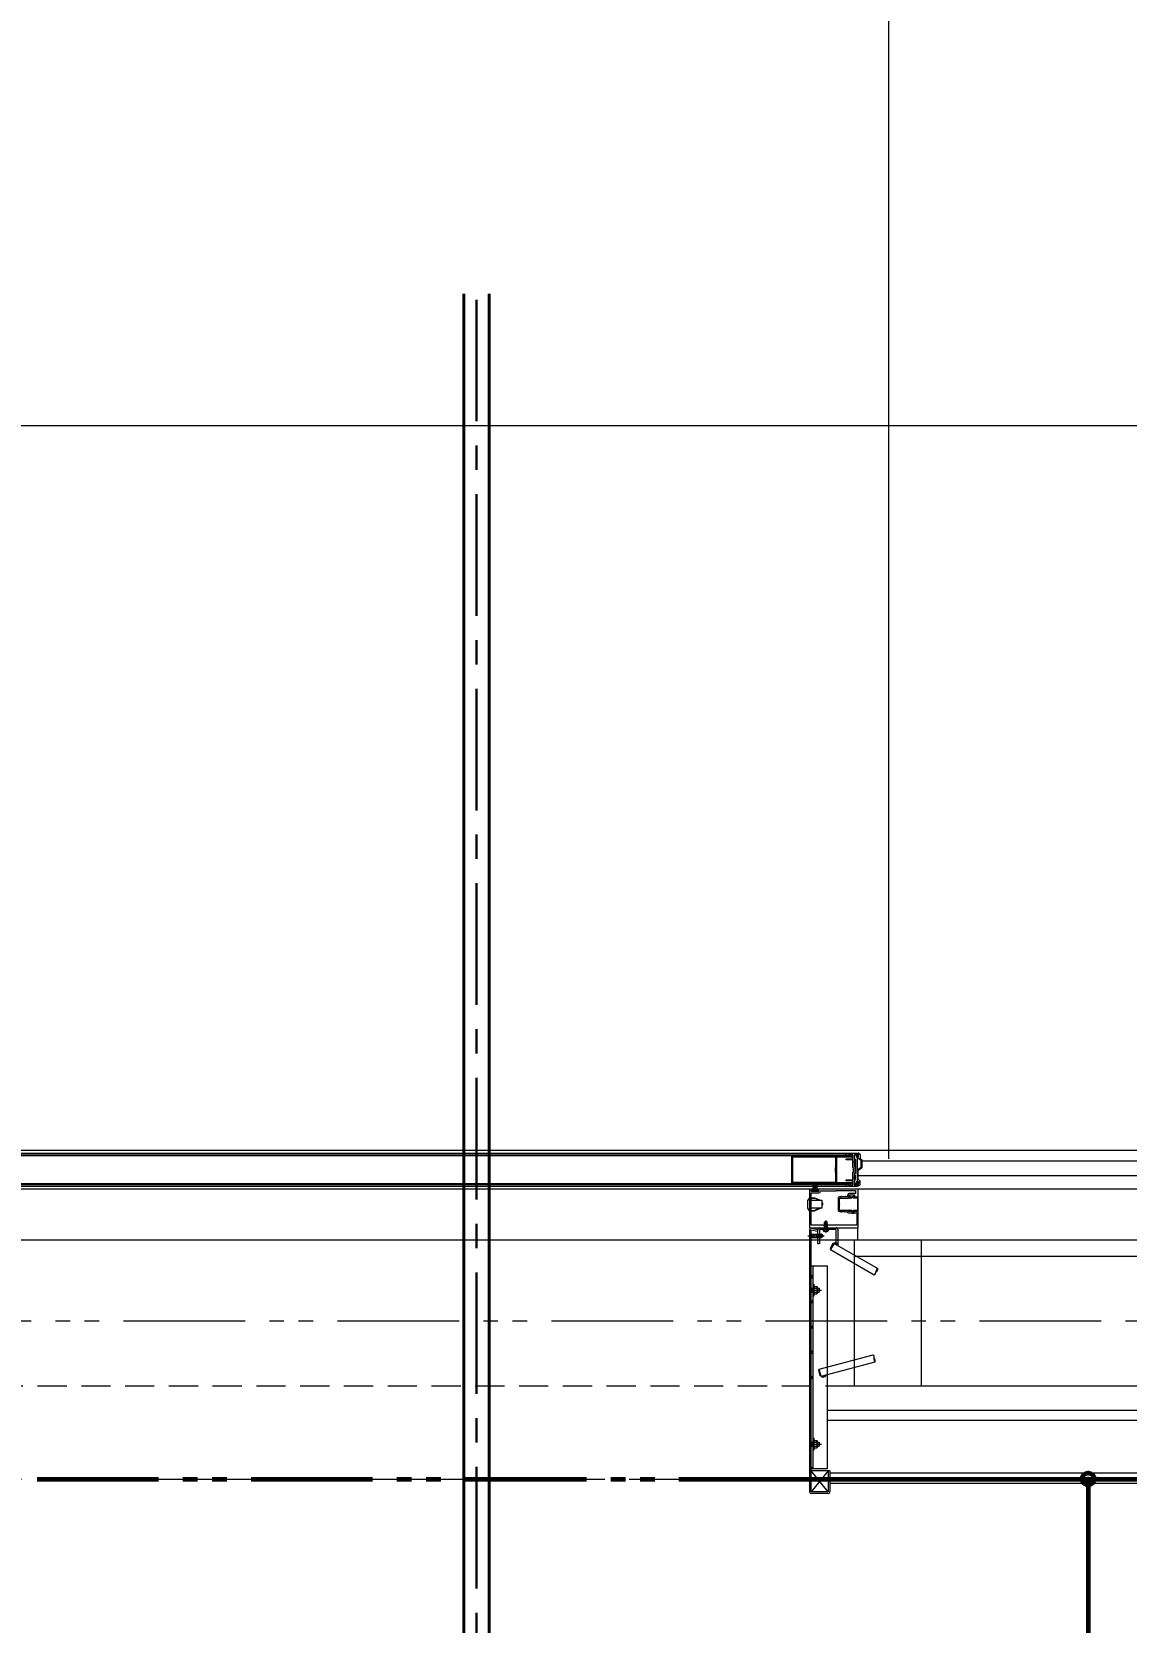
# Model space of a CAD drawing. Units: millimetres at full size, sheet at 1:30. Extents: x -16828 to 149130, y 47892 to 100313.
# Drawn here: x -2022 to -672, y 63374 to 65336 of the extents above; entities that cross this region are included whole.
import ezdxf
from ezdxf.enums import TextEntityAlignment as Align

# ---------------------------------------------------------------- set-up
doc = ezdxf.new("R2010")
doc.units = ezdxf.units.MM
doc.header["$LTSCALE"] = 30
doc.header["$PDMODE"] = 32
doc.header["$PDSIZE"] = 15
for name, pattern in [('CHAIN1', [8, 5, -1, 1, -1]), ('CHAIN2', [12, 9, -1, 1, -1]), ('DASHED1', [1.8, 1.2, -0.6]), ('DASHED3', [4, 3, -1]), ('DOUBLE_CHAIN1', [8.8, 5, -1, 0.6, -0.6, 0.6, -1])]:
    doc.linetypes.add(name, pattern=pattern)
for name, color, linetype, lineweight in [('0-0', 7, 'CHAIN2', 15), ('0-1', 7, 'Continuous', 15), ('2-0_通芯', 7, 'DOUBLE_CHAIN1', 15), ('2-1_躯体', 7, 'Continuous', 15), ('2-3_間仕切り', 7, 'Continuous', 15), ('2-A_建具', 7, 'Continuous', 15), ('4-3_AIHO15-壁開口寸法・コメント', 7, 'Continuous', 15), ('9-A_配管－給水３：ＶＬＰ(ＶＤ)', 5, 'Continuous', 40), ('9-E_配管－給湯１：ＣＵＰ(Ｍ)', 1, 'Continuous', 60)]:
    doc.layers.add(name, color=color, linetype=linetype, lineweight=lineweight)
doc.styles.add('ＭＳ ゴシック', font='')
doc.styles.get('ＭＳ ゴシック').set_extended_font_data('MS Gothic')

# ---------------------------------------------------------------- blocks, each defined once
blk = doc.blocks.new('グループ部品-16')
at = {"layer": '4-3_AIHO15-壁開口寸法・コメント'}
for p, q in [((-2530.66, 65460.85), (-2499.41, 65460.85)), ((-2483.79, 65460.85), (-2452.54, 65460.85))]:
    blk.add_line(p, q, dxfattribs=at)
blk.add_arc((-2515.04, 65460.85), 15.62, 0, 180, dxfattribs=at)
blk = doc.blocks.new('グループ部品-17')
at = {"layer": '4-3_AIHO15-壁開口寸法・コメント'}
for p, q in [((-996.29, 65460.85), (-1027.54, 65460.85)), ((-949.42, 65460.85), (-980.67, 65460.85))]:
    blk.add_line(p, q, dxfattribs=at)
blk.add_arc((-965.04, 65460.85), 15.62, 180, 0, dxfattribs=at)
blk = doc.blocks.new('グループ部品-18')
at = {"layer": '4-3_AIHO15-壁開口寸法・コメント'}
for p, q in [((-2515.04, 63945.86), (-2515.04, 65660.85)), ((-965.04, 63945.86), (-965.04, 65660.85)), ((-2452.54, 65460.85), (-1027.54, 65460.85))]:
    blk.add_line(p, q, dxfattribs=at)
for name in ['グループ部品-16', 'グループ部品-17']:
    blk.add_blockref(name, (0, 0), dxfattribs=at)
at = {"layer": '4-3_AIHO15-壁開口寸法・コメント', "style": 'ＭＳ ゴシック', "width": 1.15}
blk.add_text('機器搬入口W1550×H=2200', height=84.92, dxfattribs=at).set_placement((-2492.94, 65538.48), align=Align.BOTTOM_LEFT)

msp = doc.modelspace()

# ---------------------------------------------------------------- linework, layer by layer
at = {"layer": '0-0'}
msp.add_line((-9565.04, 63550.86), (35684.96, 63550.86), dxfattribs=at)
at = {"layer": '0-1'}
for p, q in [((-4625.04, 64850.86), (634.96, 64850.86)), ((-6110.04, 63845.86), (25484.96, 63845.86)), ((-925.04, 63845.86), (-925.04, 63665.86)), ((-925.04, 63665.86), (-90.04, 63665.86))]:
    msp.add_line(p, q, dxfattribs=at)
at = {"layer": '0-1', "linetype": 'DASHED3'}
msp.add_line((-925.04, 63825.86), (25384.96, 63825.86), dxfattribs=at)
at = {"layer": '0-1', "linetype": 'DASHED1'}
msp.add_line((-2555.04, 63665.86), (-925.04, 63665.86), dxfattribs=at)
at = {"layer": '2-0_通芯'}
msp.add_line((-9565.04, 63745.86), (35684.96, 63745.86), dxfattribs=at)
at = {"layer": '2-0_通芯', "color": 1, "lineweight": 60}
msp.add_line((-10727.74, 63550.86), (35684.96, 63550.86), dxfattribs=at)
at = {"layer": '2-1_躯体'}
for p, q in [((-1007.61, 63845.86), (-1007.61, 63665.86)), ((-1007.61, 63845.86), (1869.96, 63845.86)), ((-1007.61, 63665.86), (-90.04, 63665.86))]:
    msp.add_line(p, q, dxfattribs=at)
at = {"layer": '2-1_躯体', "linetype": 'DASHED3'}
msp.add_line((-1007.61, 63825.86), (1869.96, 63825.86), dxfattribs=at)
at = {"layer": '2-3_間仕切り'}
for p, q in [((-1040.61, 63635.86), (-120.04, 63635.86)), ((-1037.61, 63558.36), (-167.54, 63558.36)), ((-1037.61, 63545.86), (-180.04, 63545.86))]:
    msp.add_line(p, q, dxfattribs=at)
msp.add_lwpolyline([(-1040.61, 63623.36), (-122.54, 63623.36), (-122.54, 63239.36)], dxfattribs=at)
at = {"layer": '2-A_建具'}
for p, q in [((402.39, 63956.36), (-2497.61, 63956.36)), ((-1003.41, 63952.36), (-2491.81, 63952.36)), ((-1750.11, 63950.41), (-2483.81, 63950.41)), ((-1750.11, 63949.41), (-2483.81, 63949.41)), ((-1011.41, 63950.41), (-1750.11, 63950.42)), ((-1011.41, 63949.41), (-1750.11, 63949.42)), ((-1084.41, 63915.71), (-1084.41, 63949.01)), ((-1084.11, 63949.31), (-1009.71, 63949.31)), ((-1083.31, 63916.81), (-1083.31, 63947.91)), ((-1083.01, 63948.21), (-1030.81, 63948.21)), ((-1009.71, 63947.81), (-1028.91, 63947.81)), ((-1011.41, 63949.41), (-1011.41, 63950.41)), ((-1007.21, 63945.99), (-1007.21, 63949.99)), ((-1005.41, 63950.49), (-1006.71, 63950.49)), ((-1004.91, 63948.09), (-1004.91, 63949.99)), ((-1004.61, 63947.79), (-1002.31, 63947.79)), ((-1004.11, 63947.79), (-1004.11, 63917.79)), ((-1002.31, 63947.79), (-1002.61, 63952.47)), ((-1002.31, 63952.79), (-1002.11, 63952.79)), ((-1000.11, 63950.79), (-1000.11, 63946.09)), ((-1031.01, 63935.06), (-1031.01, 63929.66)), ((-1030.51, 63929.16), (-1030.51, 63916.81)), ((-1029.41, 63931.9), (-1029.41, 63917.41)), ((-1006.61, 63945.49), (-1006.71, 63945.49)), ((-1006.71, 63927.79), (-1006.61, 63927.79)), ((-1006.11, 63944.99), (-1006.11, 63928.29)), ((-1003.15, 63946.29), (-1004.11, 63946.29)), ((-999.16, 63935.39), (-1004.11, 63932.02)), ((-1002.91, 63930.33), (-1002.91, 63921.55)), ((-999.16, 63943.99), (-1002.03, 63945.94)), ((-998.48, 63934.4), (-1002.03, 63931.99)), ((-998.48, 63944.99), (-1000.11, 63946.09)), ((-998.81, 63936.05), (-998.81, 63943.33)), ((-997.61, 63936.05), (-997.61, 63943.33)), ((402.39, 63942.86), (-997.61, 63942.86)), ((402.39, 63908.36), (-2497.61, 63908.36)), ((-2491.81, 63912.36), (-1003.41, 63912.36)), ((-2483.81, 63915.31), (-1750.11, 63915.31)), ((-2483.81, 63914.31), (-1750.11, 63914.31)), ((-1750.11, 63915.32), (-1011.41, 63915.31)), ((-1750.11, 63914.32), (-1011.41, 63914.31)), ((-1009.71, 63915.41), (-1084.11, 63915.41)), ((-1030.81, 63916.51), (-1083.01, 63916.51)), ((-1058.36, 63907.33), (-1058.36, 63913.13)), ((-1057.86, 63907.33), (-1057.86, 63913.13)), ((-1057.36, 63907.33), (-1057.36, 63913.13)), ((-1056.86, 63907.33), (-1056.86, 63913.13)), ((-1056.36, 63907.33), (-1056.36, 63913.13)), ((-1055.86, 63907.33), (-1055.86, 63913.13)), ((-1055.36, 63907.33), (-1055.36, 63913.13)), ((-1054.86, 63907.33), (-1054.86, 63913.13)), ((-1054.36, 63907.33), (-1054.36, 63913.13)), ((-1053.86, 63907.33), (-1053.86, 63913.13)), ((-1053.36, 63907.33), (-1053.36, 63913.13)), ((-1028.91, 63916.91), (-1009.71, 63916.91)), ((-1007.73, 63922.09), (-1007.61, 63921.9)), ((-1007.21, 63927.29), (-1007.21, 63926.29)), ((-1007.21, 63919.59), (-1007.21, 63915.59)), ((-1006.61, 63925.79), (-1006.71, 63925.79)), ((-1006.61, 63920.09), (-1006.71, 63920.09)), ((-1005.41, 63915.09), (-1006.71, 63915.09)), ((-1006.11, 63920.59), (-1006.11, 63925.29)), ((-1004.91, 63917.49), (-1004.91, 63915.59)), ((402.39, 63924.86), (-1002.91, 63924.86)), ((-1002.61, 63899.06), (-1002.61, 63908.36)), ((-1002.31, 63912.79), (-1002.11, 63912.79)), ((-1001.12, 63919.37), (-1001.9, 63919.82)), ((-1000.11, 63914.79), (-1000.11, 63917.63)), ((-1062.61, 63897.86), (-1064.61, 63894.86)), ((-1064.61, 63884.86), (-1064.61, 63894.86)), ((-1062.61, 63894.86), (-1047.61, 63894.86)), ((-1060.61, 63897.86), (-1060.61, 63897.36)), ((-1060.61, 63897.86), (-1056.61, 63897.86)), ((-1060.61, 63897.36), (-1056.7, 63897.36)), ((-1050.83, 63895.01), (-1056.7, 63897.36)), ((-1056.61, 63897.86), (-1049.11, 63894.86)), ((-1045.94, 63890.69), (-1047.61, 63890.69)), ((-1045.94, 63889.03), (-1047.61, 63889.03)), ((-1027.41, 63897.36), (-1027.41, 63882.36)), ((-1024.31, 63898.86), (-1025.91, 63898.86)), ((-1023.31, 63899.26), (-1023.91, 63899.26)), ((-1018.81, 63898.86), (-1022.91, 63898.86)), ((-1017.81, 63899.26), (-1018.41, 63899.26)), ((-1013.24, 63897.87), (-1010.51, 63897.87)), ((-1010.01, 63898), (-1009.17, 63898.49)), ((-1002.81, 63898.92), (-1003.61, 63898.92)), ((-1002.61, 63881.22), (-1002.61, 63898.72)), ((-1062.61, 63881.86), (-1064.61, 63884.86)), ((-1060.61, 63882.36), (-1056.7, 63882.36)), ((-1060.61, 63881.86), (-1060.61, 63882.36)), ((-1060.61, 63881.86), (-1056.61, 63881.86)), ((-1050.83, 63884.71), (-1056.7, 63882.36)), ((-1056.61, 63881.86), (-1049.11, 63884.86)), ((-1044.26, 63867.85), (-1042.76, 63868.86)), ((-1042.76, 63868.86), (-1042.46, 63868.86)), ((-1042.76, 63868.5), (-1042.76, 63868.86)), ((-1042.61, 63863.22), (-1042.61, 63869.79)), ((-1042.61, 63867.35), (-1042.46, 63868.86)), ((-1040.96, 63867.85), (-1042.46, 63868.86)), ((-1025.91, 63880.86), (-1024.31, 63880.86)), ((-1023.91, 63880.46), (-1023.31, 63880.46)), ((-1022.91, 63880.86), (-1018.81, 63880.86)), ((-1018.41, 63880.46), (-1017.81, 63880.46)), ((-1017.41, 63880.86), (-1016.11, 63880.86)), ((-1010.51, 63882.07), (-1013.24, 63882.07)), ((-1009.17, 63881.45), (-1010.01, 63881.94)), ((-1002.81, 63880.86), (-1008.61, 63880.86)), ((-1003.61, 63881.02), (-1002.81, 63881.02)), ((-1064.7, 63850.86), (-1057.7, 63850.86)), ((-1062.61, 63858.4), (-1062.61, 63534.86)), ((-1062.61, 63854.36), (-1061.11, 63852.86)), ((-1061.11, 63852.21), (-1046.7, 63852.21)), ((-1061.11, 63849.52), (-1046.7, 63849.52)), ((-1060.61, 63858.4), (-1053.02, 63856.8)), ((-1060.61, 63534.86), (-1060.61, 63858.4)), ((-1060.2, 63860.35), (-1052.61, 63858.76)), ((-1056.75, 63850.86), (-1055.69, 63850.86)), ((-1054.31, 63850.86), (-1044.74, 63850.86)), ((-1052.61, 63858.76), (-1053.02, 63856.8)), ((-1050.31, 63860.86), (-1029.91, 63860.86)), ((-1046.61, 63852.16), (-1048.01, 63852.86)), ((-1046.61, 63849.56), (-1048.01, 63848.86)), ((-1046.61, 63852.16), (-1046.61, 63849.56)), ((-1046.11, 63858.86), (-1046.01, 63857.74)), ((-1046.11, 63858.86), (-1039.11, 63858.86)), ((-1043.96, 63864.66), (-1044.59, 63864.55)), ((-1040.63, 63864.55), (-1044.59, 63863.85)), ((-1044.59, 63864.37), (-1044.59, 63864.55)), ((-1044.59, 63864.37), (-1043.96, 63864.48)), ((-1044.59, 63864.37), (-1044.21, 63864.15)), ((-1044.59, 63863.67), (-1040.63, 63864.37)), ((-1044.59, 63863.85), (-1044.21, 63864.07)), ((-1040.63, 63863.85), (-1044.59, 63863.15)), ((-1044.59, 63863.67), (-1044.59, 63863.85)), ((-1044.59, 63863.67), (-1044.21, 63863.45)), ((-1044.59, 63862.97), (-1040.63, 63863.67)), ((-1044.59, 63863.15), (-1044.21, 63863.37)), ((-1040.63, 63863.15), (-1044.59, 63862.45)), ((-1044.59, 63862.97), (-1044.59, 63863.15)), ((-1044.59, 63862.97), (-1044.21, 63862.75)), ((-1044.59, 63862.27), (-1040.63, 63862.97)), ((-1044.59, 63862.45), (-1044.21, 63862.67)), ((-1040.63, 63862.45), (-1044.59, 63861.75)), ((-1044.59, 63862.27), (-1044.59, 63862.45)), ((-1044.59, 63862.27), (-1044.21, 63862.05)), ((-1044.59, 63861.57), (-1040.63, 63862.27)), ((-1044.59, 63861.75), (-1044.21, 63861.97)), ((-1044.59, 63861.57), (-1044.59, 63861.75)), ((-1044.59, 63861.57), (-1044.21, 63861.35)), ((-1040.63, 63861.05), (-1044.59, 63860.35)), ((-1044.59, 63860.87), (-1044.21, 63860.65)), ((-1044.59, 63860.35), (-1044.21, 63860.57)), ((-1044.59, 63860.17), (-1044.59, 63860.35)), ((-1040.63, 63860.35), (-1044.59, 63859.65)), ((-1044.59, 63860.17), (-1044.21, 63859.95)), ((-1044.59, 63859.65), (-1044.21, 63859.87)), ((-1044.59, 63859.56), (-1044.59, 63859.65)), ((-1044.59, 63859.56), (-1040.63, 63859.56)), ((-1044.34, 63859.36), (-1044.34, 63859.56)), ((-1044.26, 63865.56), (-1043.96, 63865.56)), ((-1044.21, 63865.56), (-1044.21, 63864.77)), ((-1041.01, 63864.85), (-1044.21, 63864.15)), ((-1044.21, 63864.07), (-1041.01, 63864.77)), ((-1041.01, 63864.15), (-1044.21, 63863.45)), ((-1044.21, 63864.15), (-1044.21, 63864.07)), ((-1044.21, 63863.37), (-1041.01, 63864.07)), ((-1041.01, 63863.45), (-1044.21, 63862.75)), ((-1044.21, 63863.45), (-1044.21, 63863.37)), ((-1044.21, 63862.67), (-1041.01, 63863.37)), ((-1041.01, 63862.75), (-1044.21, 63862.05)), ((-1044.21, 63862.75), (-1044.21, 63862.67)), ((-1044.21, 63861.97), (-1041.01, 63862.67)), ((-1041.01, 63862.05), (-1044.21, 63861.35)), ((-1044.21, 63862.05), (-1044.21, 63861.97)), ((-1044.21, 63861.35), (-1044.21, 63861.27)), ((-1044.21, 63860.57), (-1041.01, 63861.27)), ((-1041.01, 63860.65), (-1044.21, 63859.95)), ((-1044.21, 63860.65), (-1044.21, 63860.57)), ((-1044.21, 63859.87), (-1041.01, 63860.57)), ((-1044.21, 63859.95), (-1044.21, 63859.87)), ((-1043.96, 63867.66), (-1042.76, 63868.5)), ((-1042.61, 63867.35), (-1043.47, 63864.45)), ((-1043.43, 63864.58), (-1040.63, 63865.07)), ((-1040.63, 63865.25), (-1043.38, 63864.76)), ((-1043.32, 63864.96), (-1041.01, 63865.47)), ((-1043.14, 63865.56), (-1040.96, 63865.56)), ((-1042.61, 63862.22), (-1042.61, 63861.02)), ((-1042.61, 63860.02), (-1042.61, 63855.11)), ((-1042.41, 63859.56), (-1041.01, 63859.87)), ((-1041.91, 63866.96), (-1040.96, 63867.77)), ((-1041.01, 63865.55), (-1041.01, 63865.47)), ((-1040.63, 63865.25), (-1041.01, 63865.47)), ((-1040.63, 63865.07), (-1041.01, 63864.85)), ((-1041.01, 63864.85), (-1041.01, 63864.77)), ((-1040.63, 63864.55), (-1041.01, 63864.77)), ((-1040.63, 63864.37), (-1041.01, 63864.15)), ((-1041.01, 63864.15), (-1041.01, 63864.07)), ((-1040.63, 63863.85), (-1041.01, 63864.07)), ((-1040.63, 63863.67), (-1041.01, 63863.45)), ((-1041.01, 63863.45), (-1041.01, 63863.37)), ((-1040.63, 63863.15), (-1041.01, 63863.37)), ((-1040.63, 63862.97), (-1041.01, 63862.75)), ((-1041.01, 63862.75), (-1041.01, 63862.67)), ((-1040.63, 63862.45), (-1041.01, 63862.67)), ((-1040.63, 63862.27), (-1041.01, 63862.05)), ((-1041.01, 63862.05), (-1041.01, 63861.97)), ((-1040.63, 63861.75), (-1041.01, 63861.97)), ((-1041.01, 63861.35), (-1041.01, 63861.27)), ((-1040.63, 63861.05), (-1041.01, 63861.27)), ((-1041.01, 63860.65), (-1041.01, 63860.57)), ((-1040.63, 63860.35), (-1041.01, 63860.57)), ((-1041.01, 63859.95), (-1041.01, 63859.87)), ((-1040.63, 63859.65), (-1041.01, 63859.87)), ((-1040.96, 63865.56), (-1040.96, 63867.85)), ((-1040.88, 63859.36), (-1040.88, 63859.56)), ((-1040.63, 63865.07), (-1040.63, 63865.25)), ((-1040.63, 63864.37), (-1040.63, 63864.55)), ((-1040.63, 63863.67), (-1040.63, 63863.85)), ((-1040.63, 63862.97), (-1040.63, 63863.15)), ((-1040.63, 63862.27), (-1040.63, 63862.45)), ((-1040.63, 63860.87), (-1040.63, 63861.05)), ((-1039.11, 63858.86), (-1039.21, 63857.74)), ((-1061.11, 63848.86), (-1048.01, 63848.86)), ((-1032.46, 63841.65), (-1036.96, 63833.86)), ((-1036.96, 63833.86), (-983, 63802.7)), ((-1032.46, 63841.65), (-1033.83, 63841.28)), ((-1032.46, 63841.65), (-978.5, 63810.5)), ((-1060.61, 63813.86), (-1040.61, 63813.86)), ((-1058.31, 63563.86), (-1058.31, 63813.86)), ((-1040.61, 63563.86), (-1040.61, 63813.86)), ((-1058.31, 63802.84), (-1060.61, 63800.54)), ((-1058.31, 63800.72), (-1060.61, 63798.42)), ((-1058.3, 63791.36), (-1057.3, 63791.36)), ((-1058.3, 63776.36), (-1058.3, 63791.36)), ((-1057.3, 63791.36), (-1057.3, 63776.36)), ((-1058.31, 63771.72), (-1060.61, 63769.42)), ((-1060.6, 63786.36), (-1057.3, 63786.36)), ((-1060.6, 63786.36), (-1060.6, 63781.36)), ((-1060.6, 63785.93), (-1057.3, 63785.93)), ((-1060.6, 63783.86), (-1048.08, 63783.86)), ((-1060.6, 63781.79), (-1057.3, 63781.79)), ((-1060.6, 63781.36), (-1057.3, 63781.36)), ((-1057.3, 63786.51), (-1058.3, 63786.51)), ((-1057.3, 63781.21), (-1058.3, 63781.21)), ((-1057.3, 63776.36), (-1058.3, 63776.36)), ((-1057.3, 63788.48), (-1053.66, 63788.48)), ((-1057.3, 63786.17), (-1053.66, 63786.17)), ((-1057.3, 63781.55), (-1053.66, 63781.55)), ((-1057.3, 63779.24), (-1053.66, 63779.24)), ((-1053.66, 63788.48), (-1053.3, 63787.86)), ((-1053.66, 63779.24), (-1053.3, 63779.86)), ((-1053.3, 63787.86), (-1053.3, 63779.86)), ((-1053.3, 63786.36), (-1050.6, 63786.36)), ((-1053.3, 63785.93), (-1050.6, 63785.93)), ((-1053.3, 63781.79), (-1050.6, 63781.79)), ((-1053.3, 63781.36), (-1050.6, 63781.36)), ((-1050.6, 63786.36), (-1050.6, 63781.36)), ((-1058.31, 63769.6), (-1060.61, 63767.3)), ((-1058.31, 63740.61), (-1060.61, 63738.31)), ((-1058.31, 63738.49), (-1060.61, 63736.19)), ((-1058.31, 63709.5), (-1060.61, 63707.2)), ((-1058.31, 63707.38), (-1060.61, 63705.08)), ((-1050.66, 63686.34), (-984.2, 63704.15)), ((-1048.33, 63677.65), (-981.87, 63695.45)), ((-1058.31, 63678.39), (-1060.61, 63676.09)), ((-1058.31, 63676.26), (-1060.61, 63673.96)), ((-1048.33, 63677.65), (-1050.66, 63686.34)), ((-1048.33, 63677.65), (-1049.56, 63678.36)), ((-1058.31, 63597.27), (-1060.61, 63594.97)), ((-1058.31, 63595.15), (-1060.61, 63592.85)), ((-1060.6, 63596.36), (-1057.3, 63596.36)), ((-1060.6, 63596.36), (-1060.6, 63591.36)), ((-1060.6, 63595.93), (-1057.3, 63595.93)), ((-1058.3, 63601.36), (-1057.3, 63601.36)), ((-1058.3, 63586.36), (-1058.3, 63601.36)), ((-1057.3, 63596.51), (-1058.3, 63596.51)), ((-1057.3, 63601.36), (-1057.3, 63586.36)), ((-1057.3, 63598.48), (-1053.66, 63598.48)), ((-1057.3, 63596.17), (-1053.66, 63596.17)), ((-1053.66, 63598.48), (-1053.3, 63597.86)), ((-1053.3, 63597.86), (-1053.3, 63589.86)), ((-1053.3, 63596.36), (-1050.6, 63596.36)), ((-1053.3, 63595.93), (-1050.6, 63595.93)), ((-1050.6, 63596.36), (-1050.6, 63591.36)), ((-1060.6, 63593.86), (-1048.08, 63593.86)), ((-1060.6, 63591.79), (-1057.3, 63591.79)), ((-1060.6, 63591.36), (-1057.3, 63591.36)), ((-1057.3, 63591.21), (-1058.3, 63591.21)), ((-1057.3, 63586.36), (-1058.3, 63586.36)), ((-1057.3, 63591.55), (-1053.66, 63591.55)), ((-1057.3, 63589.24), (-1053.66, 63589.24)), ((-1053.66, 63589.24), (-1053.3, 63589.86)), ((-1053.3, 63591.79), (-1050.6, 63591.79)), ((-1053.3, 63591.36), (-1050.6, 63591.36)), ((-1058.31, 63566.16), (-1060.61, 63563.86)), ((-1060.61, 63563.86), (-1040.61, 63563.86)), ((-1037.61, 63560.86), (-1060.61, 63560.86)), ((-1039.61, 63560.86), (-1060.61, 63534.86)), ((-1039.61, 63534.86), (-1060.61, 63560.86)), ((-1058.31, 63564.04), (-1058.49, 63563.86)), ((-1037.61, 63560.86), (-1037.61, 63534.86)), ((-1039.61, 63532.86), (-1060.61, 63532.86))]:
    msp.add_line(p, q, dxfattribs=at)
for points in [[(-1030.51, 63947.91), (-1030.51, 63935.56), (-1030.71, 63935.36)], [(-1029.41, 63947.31), (-1029.41, 63932.82), (-1029.53, 63932.64)], [(-1014.81, 63950.56), (-1017.61, 63950.56), (-1017.61, 63952.36)], [(-1014.42, 63913.86), (-1009.41, 63913.86), (-1009.41, 63918.66), (-1017.41, 63918.66), (-1017.41, 63919.86), (-1009.41, 63919.86), (-1009.41, 63929.36), (-1008.41, 63929.36), (-1008.41, 63935.36), (-1009.41, 63935.36), (-1009.41, 63944.86), (-1017.41, 63944.86), (-1017.41, 63946.06), (-1009.41, 63946.06), (-1009.41, 63950.86), (-1014.42, 63950.86)], [(-1004.61, 63948.06), (-1004.61, 63948.66), (-1003.81, 63948.66), (-1003.81, 63950.86), (-1007.61, 63950.86), (-1007.61, 63942.82)], [(-1002.61, 63951.56), (-1002.61, 63947.86), (-1004.41, 63947.86)], [(-1007.61, 63941.9), (-1007.61, 63936.86), (-1006.61, 63936.86), (-1006.61, 63932.82)], [(-1006.61, 63931.9), (-1006.61, 63927.86), (-1007.61, 63927.86), (-1007.61, 63922.82)], [(-1062.61, 63908.36), (-1062.61, 63860.86), (-1002.61, 63860.86), (-1002.61, 63880.66)], [(-1052.61, 63908.36), (-1052.61, 63907.36), (-1051.11, 63907.36), (-1051.11, 63905.86), (-1060.61, 63905.86), (-1060.61, 63907.36), (-1058.61, 63907.36), (-1058.61, 63908.36)], [(-1017.61, 63912.36), (-1017.61, 63914.16), (-1014.81, 63914.16)], [(-1007.61, 63921.9), (-1007.61, 63913.86), (-1003.81, 63913.86), (-1003.81, 63916.06), (-1004.61, 63916.06), (-1004.61, 63916.66)], [(-1004.61, 63917.79), (-1002.31, 63917.79), (-1002.61, 63913.11)], [(-1004.41, 63916.86), (-1002.61, 63916.86), (-1002.61, 63913.16)], [(-1047.61, 63894.86), (-1047.61, 63884.86), (-1062.61, 63884.86)], [(-1014.61, 63879.36), (-1011.58, 63879.36), (-1010.51, 63878.86), (-1007.61, 63878.86), (-1007.11, 63879.36), (-1004.41, 63879.36), (-1004.41, 63863.86), (-1060.81, 63863.86), (-1060.81, 63903.86), (-1051.11, 63903.86)], [(-1049.11, 63905.86), (-1049.11, 63906.36), (-1029.91, 63906.36)], [(-1029.41, 63906.86), (-1005.91, 63906.86), (-1005.91, 63902.96), (-1013.81, 63902.96)], [(-1025.61, 63890.32), (-1025.61, 63897.36), (-1014.61, 63897.36), (-1014.61, 63898.86), (-1012.61, 63898.86), (-1012.61, 63899.86), (-1013.81, 63899.86), (-1013.81, 63901.46), (-1007.41, 63901.46), (-1007.41, 63899.86), (-1008.61, 63899.86), (-1008.61, 63898.86), (-1002.81, 63898.86)], [(-1008.61, 63880.86), (-1008.61, 63879.86), (-1009.11, 63879.86), (-1011.25, 63880.86), (-1014.61, 63880.86), (-1014.61, 63882.36), (-1025.61, 63882.36), (-1025.61, 63889.4)], [(-1015.31, 63901.46), (-1015.31, 63900.72), (-1016.61, 63898.86), (-1017.41, 63898.86)], [(-1003.8, 63898.67), (-1008.36, 63898.67), (-1008.88, 63899.58), (-1010.46, 63898.67), (-1013.81, 63898.67)], [(-1008.24, 63897.87), (-1003.61, 63897.87), (-1003.61, 63882.07), (-1008.24, 63882.07)], [(-1013.81, 63881.27), (-1010.46, 63881.27), (-1008.88, 63880.36), (-1008.36, 63881.27), (-1003.8, 63881.27)], [(-1062.61, 63852.91), (-1060.75, 63852.01), (-1060.14, 63850.86)], [(-1062.61, 63847.36), (-1061.11, 63848.86), (-1061.11, 63852.86)], [(-1062.61, 63848.81), (-1060.75, 63849.72), (-1060.14, 63850.86)], [(-1061.11, 63852.86), (-1048.01, 63852.86), (-1048.01, 63848.86)], [(-1029.91, 63840.86), (-1029.91, 63858.56), (-1050.31, 63858.56), (-1050.31, 63840.86), (-1052.61, 63840.86), (-1052.61, 63858.56)], [(-1044.66, 63856.5), (-1043.75, 63858.31), (-1042.61, 63858.92)], [(-1044.59, 63864.55), (-1044.21, 63864.77), (-1043.96, 63864.82)], [(-1044.59, 63860.87), (-1044.59, 63861.05), (-1044.21, 63861.27), (-1041.01, 63861.97)], [(-1044.59, 63860.87), (-1040.63, 63861.57), (-1040.63, 63861.75), (-1044.59, 63861.05)], [(-1044.59, 63860.17), (-1040.63, 63860.87), (-1041.01, 63860.65)], [(-1044.26, 63865.56), (-1044.26, 63867.85), (-1043.96, 63867.66)], [(-1040.63, 63861.57), (-1041.01, 63861.35), (-1044.21, 63860.65)], [(-1044.09, 63859.56), (-1040.63, 63860.17), (-1040.63, 63860.35)], [(-1042.76, 63868.5), (-1043.96, 63864.51), (-1043.96, 63867.66)], [(-1040.63, 63860.17), (-1041.01, 63859.95), (-1042.81, 63859.56)], [(-1042.61, 63867.46), (-1041.91, 63866.96), (-1041.77, 63865.56)], [(-1040.56, 63856.5), (-1041.46, 63858.31), (-1042.61, 63858.92)], [(-1040.63, 63859.56), (-1040.63, 63859.65), (-1041.12, 63859.56)], [(-1027.61, 63858.56), (-1027.61, 63840.86), (-1029.91, 63840.86)], [(-1002.61, 63860.86), (-1003.61, 63859.86), (-1003.61, 63846.86), (-1002.61, 63845.86)], [(-1033.83, 63841.28), (-1037.33, 63835.22), (-1036.96, 63833.86)], [(-1049.56, 63678.36), (-1051.37, 63685.12), (-1050.66, 63686.34)], [(-1039.61, 63560.86), (-1039.61, 63534.86), (-1060.61, 63534.86)]]:
    msp.add_lwpolyline(points, dxfattribs=at)
msp.add_lwpolyline([(-1060.11, 63906.13), (-1051.61, 63906.13), (-1051.61, 63907.33), (-1060.11, 63907.33)], close=True, dxfattribs=at)
for centre, radius, start, end in [((-1084.11, 63949.01), 0.3, 90, 180), ((-1083.01, 63947.91), 0.3, 90, 180), ((-1030.81, 63947.91), 0.3, 0, 90), ((-1028.91, 63947.31), 0.5, 90, 180), ((-1014.81, 63950.76), 0.2, 270, 345.52249), ((-1014.42, 63950.66), 0.2, 90, 165.52249), ((-1009.71, 63949.01), 0.3, 0, 90), ((-1009.71, 63948.11), 0.3, 270, 0), ((-1006.71, 63949.99), 0.5, 89.99641, 179.99641), ((-1005.41, 63949.99), 0.5, 359.99641, 89.99641), ((-1004.61, 63948.09), 0.3, 179.99641, 270), ((-1004.41, 63948.06), 0.2, 180, 270), ((-1003.41, 63951.56), 0.8, 0, 90), ((-1002.31, 63952.49), 0.3, 90, 183.65976), ((-1002.11, 63950.79), 2, 0, 90), ((-1030.71, 63935.06), 0.3, 90, 180), ((-1030.71, 63929.66), 0.3, 180, 270), ((-1030.71, 63929.16), 0.2, 0, 90), ((-1029.41, 63932.36), 0.3, 113.57818, 246.42182), ((-1029.61, 63931.9), 0.2, 0, 66.42182), ((-1007.61, 63942.36), 0.3, 113.57818, 246.42182), ((-1007.81, 63942.82), 0.2, 293.57818, 0), ((-1007.81, 63941.9), 0.2, 0, 66.42182), ((-1006.71, 63945.99), 0.5, 179.99641, 270), ((-1006.71, 63927.29), 0.5, 90.00359, 180.00359), ((-1006.61, 63932.36), 0.3, 113.57818, 246.42182), ((-1006.81, 63932.82), 0.2, 293.57818, 0), ((-1006.81, 63931.9), 0.2, 0, 66.42182), ((-1006.61, 63944.99), 0.5, 0, 90), ((-1006.61, 63928.29), 0.5, 270.02863, 0), ((-1003.15, 63944.29), 2, 55.78387, 90), ((-1000.91, 63930.33), 2, 124.18899, 180), ((-999.61, 63943.33), 0.8, 359.99711, 55.78387), ((-999.61, 63936.05), 0.8, 304.21613, 359.99711), ((-999.61, 63943.33), 2, 359.99711, 55.83194), ((-999.61, 63936.05), 2, 304.18899, 359.99711), ((-1084.11, 63915.71), 0.3, 180.00001, 270.00001), ((-1083.01, 63916.81), 0.3, 180, 270), ((-1030.81, 63916.81), 0.3, 270, 0), ((-1028.91, 63917.41), 0.5, 180, 270), ((-1014.81, 63913.96), 0.2, 14.47751, 90), ((-1014.42, 63914.06), 0.2, 194.47751, 270), ((-1009.71, 63916.61), 0.3, 0, 90), ((-1009.71, 63915.71), 0.3, 270, 0), ((-1007.61, 63922.36), 0.3, 113.57818, 246.42182), ((-1007.81, 63922.82), 0.2, 293.57818, 0), ((-1006.71, 63926.29), 0.5, 180.00359, 270.00359), ((-1006.71, 63919.59), 0.5, 90, 180.00359), ((-1006.71, 63915.59), 0.5, 180.00359, 270.00359), ((-1006.61, 63925.29), 0.5, 0, 90.00359), ((-1006.61, 63920.59), 0.5, 270.00003, 0), ((-1005.41, 63915.59), 0.5, 270.00359, 0.00359), ((-1004.61, 63917.49), 0.3, 90, 180.00359), ((-1004.41, 63916.66), 0.2, 90, 180), ((-1003.41, 63913.16), 0.8, 270, 0), ((-1000.91, 63921.55), 2, 180, 240.25462), ((-1002.31, 63913.09), 0.3, 176.34024, 270), ((-1002.11, 63914.79), 2, 270, 0), ((-1002.11, 63917.63), 2, 0, 60.25462), ((-1051.11, 63905.86), 2, 270, 0), ((-1029.91, 63906.66), 0.3, 270, 0), ((-1029.41, 63906.66), 0.2, 90, 180), ((-1025.91, 63897.36), 1.5, 90, 180), ((-1025.61, 63889.86), 0.3, 113.57818, 246.42182), ((-1025.81, 63890.32), 0.2, 293.57818, 0), ((-1025.81, 63889.4), 0.2, 0, 66.42182), ((-1024.31, 63899.06), 0.2, 270, 0), ((-1023.91, 63899.06), 0.2, 90, 180), ((-1023.31, 63899.06), 0.2, 0, 90), ((-1022.91, 63899.06), 0.2, 180, 270), ((-1018.81, 63899.06), 0.2, 270, 0), ((-1018.41, 63899.06), 0.2, 90, 180), ((-1017.81, 63899.06), 0.2, 0, 90), ((-1017.41, 63899.06), 0.2, 180, 270), ((-1013.81, 63901.46), 1.5, 90, 180), ((-1013.81, 63898.07), 0.6, 90, 340.52878), ((-1010.51, 63898.87), 1, 270, 300), ((-1008.24, 63898.87), 1, 202.23645, 270), ((-1003.61, 63898.72), 0.2, 90, 194.47751), ((-1002.81, 63899.06), 0.2, 270, 0), ((-1002.81, 63898.72), 0.2, 0, 90), ((-1025.91, 63882.36), 1.5, 180, 270), ((-1024.31, 63880.66), 0.2, 0, 90), ((-1023.91, 63880.66), 0.2, 180, 270), ((-1023.31, 63880.66), 0.2, 270, 0), ((-1022.91, 63880.66), 0.2, 90, 180), ((-1018.81, 63880.66), 0.2, 0, 90), ((-1018.41, 63880.66), 0.2, 180, 270), ((-1017.81, 63880.66), 0.2, 270, 0), ((-1017.41, 63880.66), 0.2, 90, 180), ((-1014.61, 63880.86), 1.5, 180, 270), ((-1013.81, 63881.87), 0.6, 19.47122, 270), ((-1010.51, 63881.07), 1, 60, 90), ((-1008.24, 63881.07), 1, 90, 157.76355), ((-1003.61, 63881.22), 0.2, 165.52249, 270), ((-1002.81, 63881.22), 0.2, 270, 0), ((-1002.81, 63880.66), 0.2, 0, 90), ((-1060.61, 63858.4), 2, 78.14022, 180), ((-1050.31, 63858.56), 2.3, 90, 180), ((-1044.71, 63857.85), 1.3, 185, 254.11915), ((-1042.61, 63865.26), 9, 254.11915, 285.88085), ((-1044.84, 63859.36), 0.5, 270, 0), ((-1043.71, 63864.51), 0.248, 180, 347.19096), ((-1040.38, 63859.36), 0.5, 180, 270), ((-1040.5, 63857.85), 1.3, 285.88085, 355), ((-1029.91, 63858.56), 2.3, 0, 90), ((-1031.16, 63840.9), 1.5, 330.0005, 150.0005), ((-1029.86, 63840.15), 1.5, 330.0005, 90.0005), ((-1028.56, 63839.4), 1.5, 330.0005, 90.0005), ((-976.77, 63806.9), 4, 115.77164, 184.22937), ((-982.49, 63810.2), 4, 295.77164, 4.22937), ((-984.74, 63806.31), 4, 295.77164, 4.22937), ((-1055.35, 63787.32), 2.04, 325.61575, 34.38425), ((-1055.35, 63780.4), 2.04, 325.61575, 34.38425), ((-1060.94, 63783.86), 7.64, 342.41205, 17.58795), ((-986.81, 63701.12), 4, 340.76535, 49.22308), ((-979.26, 63698.49), 4, 160.76535, 229.22308), ((-985.65, 63696.78), 4, 340.76535, 49.22308), ((-1046.89, 63678.04), 1.5, 194.99422, 14.99422), ((-1045.44, 63678.43), 1.5, 254.99422, 14.99422), ((-1043.99, 63678.81), 1.5, 254.99422, 14.99422), ((-1055.35, 63597.32), 2.04, 325.61575, 34.38425), ((-1060.94, 63593.86), 7.64, 342.41205, 17.58795), ((-1055.35, 63590.4), 2.04, 325.61575, 34.38425), ((-1060.61, 63534.86), 2, 180, 270), ((-1039.61, 63534.86), 2, 270, 0)]:
    msp.add_arc(centre, radius, start, end, dxfattribs=at)
at = {"layer": '9-A_配管－給水３：ＶＬＰ(ＶＤ)'}
for p, q in [((-1489.08, 65013.12), (-1489.08, 62695.86)), ((-1458.08, 62695.86), (-1458.08, 65013.12))]:
    msp.add_line(p, q, dxfattribs=at)
at = {"layer": '9-A_配管－給水３：ＶＬＰ(ＶＤ)', "color": 2, "linetype": 'CHAIN1', "lineweight": 30}
msp.add_line((-1473.58, 62695.86), (-1473.58, 65013.12), dxfattribs=at)
at = {"layer": '9-E_配管－給湯１：ＣＵＰ(Ｍ)'}
for p, q in [((-1137.87, 63550.86), (-673.98, 63550.86)), ((-718.98, 63550.86), (-718.98, 61642.12))]:
    msp.add_line(p, q, dxfattribs=at)
msp.add_point((-718.98, 63550.86), dxfattribs=at)

# ---------------------------------------------------------------- block references
at = {"layer": '4-3_AIHO15-壁開口寸法・コメント'}
msp.add_blockref('グループ部品-18', (0, 0), dxfattribs=at)

doc.saveas('drawing.dxf')
